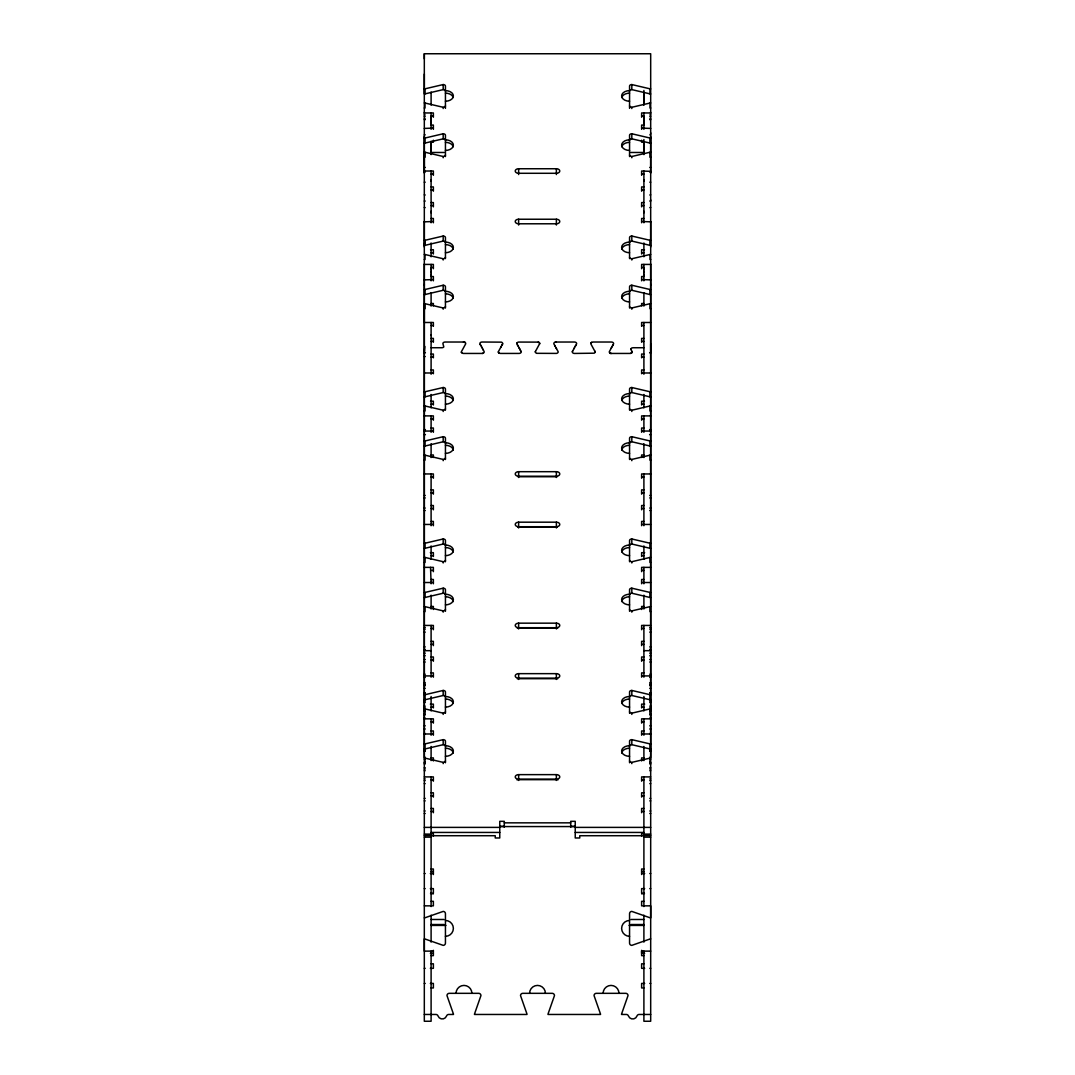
<?xml version="1.0" encoding="UTF-8"?>
<svg xmlns="http://www.w3.org/2000/svg" width="1075" height="1075" viewBox="0 0 1075 1075"><rect width="100%" height="100%" fill="white"/><g stroke="black" fill="none" stroke-linecap="round" stroke-linejoin="round"><path stroke-width="1.5" d="M424.316 128.422L433.373 128.1M424.316 113.278L424.316 112.337M424.316 279.89L433.373 279.581M424.316 221.826L433.373 221.517M424.316 172.591L425.162 171.933M424.316 171.342L424.316 152.166A2.257 1.518 0 0 1 424.961 152.233L443.182 156.493A2.257 1.518 0 0 0 445.44 154.975M424.316 285.251L424.316 284.311M424.316 263.98L424.316 757.217L425.162 757.217M424.316 221.517L424.316 245.409A2.257 1.518 0 0 0 424.961 245.355L443.182 241.082A2.257 1.518 0 0 1 445.44 242.601M424.316 173.035L424.316 136.176M431.102 335.521L431.102 334.701M431.102 275.415L431.102 274.273M431.102 272.566L431.102 271.438M431.102 269.731L431.102 268.589M431.102 212.85L431.102 211.237M431.102 181.299L431.102 179.686M431.102 123.934L431.102 122.805M431.102 121.099L431.102 119.957M431.102 118.263L431.102 117.121M431.102 154.612L431.102 141.201M641.627 950.327L641.627 953.337L644.651 953.337M643.898 275.415L643.898 274.273M643.898 272.566L643.898 271.438M643.898 269.731L643.898 268.589M643.898 181.299L643.898 179.686M643.898 123.934L643.898 122.805M643.898 121.099L643.898 119.957M643.898 118.263L643.898 117.121M643.898 212.85L643.898 211.237M643.898 154.612L643.898 139.535M643.898 104.517L643.898 92.813M650.684 128.422L641.627 128.1M650.684 113.278L650.684 112.337M650.684 279.89L641.627 279.581M650.684 221.826L641.627 221.517M650.684 172.591L649.837 171.933M650.684 171.342L641.627 171.019L641.627 175.306M650.684 133.77L650.684 132.83M650.684 350.262L650.684 343.946M650.684 285.251L650.684 284.311M650.684 246.995L650.684 221.517M650.684 199.883L650.684 201.065L649.837 201.065M650.684 263.98L650.684 757.217L649.837 757.217M650.684 173.035L650.684 136.176M461.417 352.197A2.163 1.451 0 0 0 461.565 352.533L461.833 352.828A2.257 1.518 0 0 0 463.648 353.447L481.949 353.447A2.257 1.518 0 0 0 484.113 351.498L479.961 343.973A2.257 1.518 0 0 1 482.003 342.025L501.326 342.146A2.257 1.518 0 0 1 502.253 342.643L502.67 343.274A2.257 1.518 0 0 1 502.603 343.973L498.424 351.579A2.257 1.518 0 0 0 500.614 353.447L519.171 353.433A2.257 1.518 0 0 0 521.12 352.278L521.187 351.928M431.102 347.736L441.812 347.736A2.257 1.518 0 0 0 443.814 346.929L442.994 343.973A2.257 1.518 0 0 1 445.157 342.025L464.494 342.025M611.541 353.447A2.257 1.505 0 0 1 609.297 351.753L613.516 343.973A2.257 1.518 0 0 0 611.352 342.025L593.051 342.025A2.257 1.518 0 0 0 590.887 343.973L595.12 351.753A2.257 1.518 0 0 1 594.112 353.191L574.44 353.447A2.257 1.518 0 0 1 573.324 353.191L572.827 352.896A2.257 1.518 0 0 1 572.397 351.498L572.653 351.028M630.528 353.393A2.459 1.653 0 0 0 631.724 352.761L632.1 351.928A2.325 1.559 0 0 0 632.006 351.498L631.065 349.778A2.257 1.518 0 0 1 633.188 347.736L643.898 347.736M632.073 352.197L632.1 351.928A2.257 1.518 0 0 0 632.006 351.498M535.337 351.834A2.15 1.438 0 0 1 535.431 351.498L539.663 343.637A2.459 1.639 0 0 0 539.274 342.643A2.284 1.532 0 0 0 538.172 342.119L518.593 342.065A2.257 1.518 0 0 0 517.29 342.643L516.941 343.1A2.15 1.438 0 0 0 516.847 343.462M539.569 343.973L539.663 343.637A2.257 1.518 0 0 0 538.172 342.119M517.035 342.938L516.941 343.1A2.257 1.518 0 0 0 516.941 343.973L521.093 351.498M500.789 347.265L501.299 346.325M502.079 344.914L502.603 343.973M572.397 351.498L576.549 343.973A2.257 1.518 0 0 0 574.386 342.025L555.829 342.038A2.204 1.478 0 0 0 555.305 342.119M573.956 348.676L574.48 347.736M575.246 346.325L575.77 345.384M611.191 348.206L611.702 347.265M612.481 345.854L613.005 344.914M631.858 352.613L631.804 352.694A2.257 1.518 0 0 1 629.843 353.447L610.506 353.447M536.694 353.326L556.407 353.406A2.257 1.518 0 0 0 557.361 353.084L557.912 352.613A2.257 1.518 0 0 0 558.059 351.498L553.907 343.973A2.257 1.518 0 0 1 555.829 342.038L556.084 342.025M424.316 88.902A2.257 1.518 0 0 0 424.961 88.835L443.182 84.562A2.257 1.518 0 0 1 445.44 86.081L445.44 108.36M643.898 951.12L643.898 1021.25L650.684 1021.25L650.684 53.75L424.316 53.75L424.316 93.942A2.257 1.518 0 0 0 424.961 93.888L443.182 89.615A2.257 1.518 0 0 1 445.44 91.133M424.316 138.097A2.257 1.518 0 0 0 424.961 138.043L443.182 133.77A2.257 1.518 0 0 1 445.44 135.289L445.44 156.56M424.316 143.15A2.257 1.518 0 0 0 424.961 143.083L443.182 138.823A2.257 1.518 0 0 1 445.44 140.328M629.56 105.78A2.257 1.518 0 0 0 631.818 107.285L650.039 103.025A2.257 1.518 0 0 1 650.684 102.958M629.56 154.975A2.257 1.518 0 0 0 631.818 156.493L650.039 152.233A2.257 1.518 0 0 1 650.684 152.166M424.316 240.37A2.257 1.518 0 0 0 424.961 240.303L443.182 236.043A2.257 1.518 0 0 1 445.44 237.548L445.44 258.605M424.316 289.578A2.257 1.518 0 0 0 424.961 289.511L443.182 285.238A2.257 1.518 0 0 1 445.44 286.756L445.44 308.028M424.316 294.617A2.257 1.518 0 0 0 424.961 294.55L443.182 290.29A2.257 1.518 0 0 1 445.44 291.809M629.56 257.248A2.257 1.518 0 0 0 631.818 258.752L650.039 254.493A2.257 1.518 0 0 1 650.684 254.426M629.56 306.442A2.257 1.518 0 0 0 631.818 307.961L650.039 303.701A2.257 1.518 0 0 1 650.684 303.634M424.316 391.838A2.257 1.518 0 0 0 424.961 391.77L443.182 387.511A2.257 1.518 0 0 1 445.44 389.029L445.44 410.072M424.316 396.89A2.257 1.518 0 0 0 424.961 396.823L443.182 392.55A2.257 1.518 0 0 1 445.44 394.068M424.316 441.046A2.257 1.518 0 0 0 424.961 440.978L443.182 436.705A2.257 1.518 0 0 1 445.44 438.224L445.44 459.495M424.316 446.085A2.257 1.518 0 0 0 424.961 446.031L443.182 441.758A2.257 1.518 0 0 1 445.44 443.276M629.56 408.715A2.257 1.518 0 0 0 631.818 410.233L650.039 405.96A2.257 1.518 0 0 1 650.684 405.893M629.56 457.923A2.257 1.518 0 0 0 631.818 459.428L650.039 455.168A2.257 1.518 0 0 1 650.684 455.101M424.316 543.305A2.257 1.518 0 0 0 424.961 543.238L443.182 538.978A2.257 1.518 0 0 1 445.44 540.497L445.44 561.755M424.316 548.357A2.257 1.518 0 0 0 424.961 548.29L443.182 544.031A2.257 1.518 0 0 1 445.44 545.536M424.316 592.513A2.257 1.518 0 0 0 424.961 592.446L443.182 588.186A2.257 1.518 0 0 1 445.44 589.691L445.44 611.285M424.316 597.552A2.257 1.518 0 0 0 424.961 597.498L443.182 593.225A2.257 1.518 0 0 1 445.44 594.744M629.56 560.183A2.257 1.518 0 0 0 631.818 561.701L650.039 557.428A2.257 1.518 0 0 1 650.684 557.374M629.56 609.391A2.257 1.518 0 0 0 631.818 610.896L650.039 606.636A2.257 1.518 0 0 1 650.684 606.569M424.316 694.772A2.257 1.518 0 0 0 424.961 694.719L443.182 690.446A2.257 1.518 0 0 1 445.44 691.964L445.44 713.236M424.316 699.825A2.257 1.518 0 0 0 424.961 699.758L443.182 695.498A2.257 1.518 0 0 1 445.44 697.003M424.316 743.981A2.257 1.518 0 0 0 424.961 743.913L443.182 739.654A2.257 1.518 0 0 1 445.44 741.172L445.44 762.753M424.316 749.033A2.257 1.518 0 0 0 424.961 748.966L443.182 744.693A2.257 1.518 0 0 1 445.44 746.211M629.56 711.65A2.257 1.518 0 0 0 631.818 713.168L650.039 708.895A2.257 1.518 0 0 1 650.684 708.842M629.56 760.858A2.257 1.518 0 0 0 631.818 762.377L650.039 758.103A2.257 1.518 0 0 1 650.684 758.036M424.88 112.956L433.373 112.956L433.373 117.242M650.12 112.956L641.627 112.956L641.627 117.242M424.316 114.971L425.162 114.971M649.837 114.971L650.684 114.971M431.102 115.992L433.373 115.992M641.627 115.992L643.898 115.992M424.316 116.651L425.162 116.651M649.837 116.651L650.684 116.651M424.316 118.814L425.162 118.814M649.837 118.814L650.684 118.814M424.316 119.688L425.162 119.688M649.837 119.688L650.684 119.688M431.102 125.076L433.373 125.076L433.373 129.363M643.898 125.076L641.627 125.076L641.627 129.363M424.316 134.832L425.162 134.832M649.837 134.832L650.684 134.832M424.316 137.667L425.162 137.667M649.837 137.667L650.684 137.667M424.316 137.869L425.162 137.869M649.837 137.869L650.684 137.869M431.102 152.475L444.405 152.475M630.595 152.475L643.898 152.475M424.316 167.404L425.162 167.404M649.837 167.404L650.684 167.404M518.634 168.748L556.366 168.748A3.4 2.271 0 0 1 559.766 171.019A3.4 2.271 0 0 1 556.366 173.29L518.634 173.29A3.4 2.271 0 0 1 515.234 171.019A3.4 2.271 0 0 1 518.634 168.748L518.634 174.553M424.316 171.019L433.373 171.019L433.373 175.306M431.102 174.056L433.373 174.056M641.627 174.056L643.898 174.056M424.316 182.199L425.162 182.199M649.837 182.199L650.684 182.199M431.102 186.929L433.373 186.929L433.373 191.216M643.898 186.929L641.627 186.929L641.627 191.216M431.102 189.953L433.373 189.953M641.627 189.953L643.898 189.953M425.162 195.005L424.316 194.844M649.837 195.005L650.684 194.844M424.316 201.065L425.162 201.065M431.102 202.584L433.373 202.57L433.373 206.87M643.75 202.57L641.627 202.57L641.627 206.87M431.102 205.607L433.373 205.607M641.627 205.607L643.898 205.607M425.162 207.623L424.316 207.462M649.837 207.623L650.684 207.462M431.102 218.48L433.373 218.48L433.373 222.767M643.898 218.48L641.627 218.48L641.627 222.767M518.634 219.233L556.366 219.233A3.4 2.271 0 0 1 559.766 221.517A3.4 2.271 0 0 1 556.366 223.788L518.634 223.788A3.4 2.271 0 0 1 515.234 221.517A3.4 2.271 0 0 1 518.634 219.233L518.634 225.038M424.88 242.278L424.316 243.971M430.537 249.736L433.373 249.736L433.373 254.022M644.462 249.736L641.627 249.736L641.627 254.022M431.102 252.759L433.373 252.759M641.627 252.759L643.898 252.759M424.316 264.423L433.373 264.423L433.373 268.723M650.684 264.423L641.627 264.423L641.627 268.723M431.102 267.46L433.373 267.46M641.627 267.46L643.898 267.46M431.102 276.544L433.373 276.544L433.373 280.83M643.898 276.544L641.627 276.544L641.627 280.83M431.102 303.499L433.373 303.499L433.373 305.784M643.898 303.499L641.627 303.499L641.627 305.784M650.684 322.487L641.627 322.487L641.627 326.276M431.102 325.523L433.373 325.523M641.627 325.523L643.898 325.523M431.102 338.397L433.373 338.397L433.373 342.186M643.898 338.397L641.627 338.397L641.627 342.186M431.102 341.42L433.373 341.42M643.75 341.42L641.627 341.42M424.88 346.472L424.316 352.788L425.404 352.788M649.596 352.788L650.684 352.788L650.684 350.813M431.102 354.051L433.373 354.051L433.373 357.827M643.898 354.051L641.627 354.051L641.627 357.827M424.316 356.564L425.162 356.564M431.102 357.075L433.373 357.075M641.627 357.075L643.898 357.075M431.102 369.948L433.373 369.948L433.373 373.737M643.898 369.948L641.627 369.948L641.627 373.737M424.88 372.985L433.373 372.985M641.627 372.985L650.684 372.985M430.537 401.203L433.373 401.203L433.373 404.993M644.462 401.203L641.627 401.203L641.627 404.993M431.102 404.227L433.373 404.227M641.627 404.227L643.898 404.227M424.316 415.891L433.373 415.891L433.373 420.191M650.684 415.891L641.627 415.891L641.627 420.191M431.102 418.928L433.373 418.928M641.627 418.928L643.898 418.928M431.102 428.011L433.373 428.011L433.373 432.311M643.898 428.011L641.627 428.011L641.627 432.311M424.316 429.61L425.404 429.61M649.596 429.61L650.684 429.61M424.316 431.048L433.373 431.048M641.627 431.048L650.684 431.048M424.316 434.649L425.404 434.649M649.596 434.649L650.684 434.649M431.102 454.98L433.373 454.98L433.373 457.493M643.898 454.98L641.627 454.98L641.627 457.493M518.634 471.683L556.366 471.683A3.4 2.271 0 0 1 559.766 473.954A3.4 2.271 0 0 1 556.366 476.238L518.634 476.238A3.4 2.271 0 0 1 515.247 473.954A3.4 2.271 0 0 1 518.634 471.683L518.634 477.488M424.316 473.954L433.373 473.954L433.373 478.254M650.684 473.954L641.627 473.954L641.627 478.254M431.102 476.991L433.373 476.991M641.627 476.991L643.898 476.991M431.102 489.864L433.373 489.864L433.373 494.151M643.898 489.864L641.627 489.864L641.627 494.151M431.102 492.887L433.373 492.887M641.627 492.887L643.898 492.887M424.316 495.414L425.162 495.414M649.837 495.414L650.684 495.414M424.316 497.94L425.162 497.94M649.837 497.94L650.684 497.94M431.102 505.519L433.373 505.519L433.373 509.805M643.898 505.519L641.627 505.519L641.627 509.805M424.316 508.045L425.162 508.045M649.837 508.045L650.684 508.045M431.102 508.542L433.373 508.542M641.627 508.542L643.898 508.542M424.316 510.558L425.162 510.558M649.837 510.558L650.684 510.558M431.102 521.415L433.373 521.415L433.373 525.715M643.898 521.415L641.627 521.415L641.627 525.715M518.634 522.181L556.366 522.181A3.4 2.271 0 0 1 559.766 524.452A3.4 2.271 0 0 1 556.366 526.723L518.634 526.723A3.4 2.271 0 0 1 515.247 524.452A3.4 2.271 0 0 1 518.634 522.181L518.634 527.986M424.316 524.452L433.373 524.452M641.627 524.452L650.684 524.452M430.349 552.671L433.373 552.671L433.373 556.46M644.651 552.671L641.627 552.671L641.627 556.46M431.102 555.708L433.373 555.708M641.627 555.708L643.898 555.708M424.316 567.372L433.373 567.372L433.373 571.658M650.684 567.372L641.627 567.372L641.627 571.658M430.537 567.372L431.102 583.779M431.102 570.395L433.373 570.395M641.627 570.395L643.898 570.395M431.102 579.479L433.373 579.479L433.373 583.779M643.898 579.479L641.627 579.479L641.627 583.779M424.316 582.516L433.373 582.516M641.627 582.516L650.684 582.516M431.102 606.448L433.373 606.448L433.373 609.471M643.898 606.448L641.627 606.448L641.627 609.471M518.634 623.164L556.366 623.164A3.4 2.271 0 0 1 559.766 625.435A3.4 2.271 0 0 1 556.366 627.706L518.634 627.706A3.4 2.271 0 0 1 515.247 625.435A3.4 2.271 0 0 1 518.634 623.164L518.634 628.969M424.316 625.435L433.373 625.435L433.373 629.722M650.684 625.435L641.627 625.435L641.627 629.722M424.316 627.451L425.162 627.451M649.837 627.451L650.684 627.451M431.102 628.458L433.373 628.458M641.627 628.458L643.898 628.458M424.316 629.13L425.162 629.13M649.837 629.13L650.684 629.13M424.316 632.154L425.162 632.154M649.837 632.154L650.684 632.154M431.102 641.332L433.373 641.332L433.373 645.632M643.898 641.332L641.627 641.332L641.627 645.632M431.102 644.368L433.373 644.368M641.627 644.368L643.898 644.368M424.316 646.881L425.162 646.881M649.837 646.881L650.684 646.881M424.316 649.407L425.162 649.407M649.837 649.407L650.684 649.407M424.316 650.671L431.102 650.671M643.898 650.671L650.684 650.671M424.316 653.197L425.162 653.197M649.837 653.197L650.684 653.197M424.316 655.723L425.162 655.723M649.837 655.723L650.684 655.723M431.102 656.986L433.373 656.986L433.373 661.273M643.898 656.986L641.627 656.986L641.627 661.273M424.316 659.513L425.162 659.513M649.837 659.513L650.684 659.513M431.102 660.01L433.373 660.01M641.627 660.01L643.898 660.01M424.316 662.039L425.162 662.039M649.837 662.039L650.684 662.039M431.102 672.896L433.373 672.896L433.373 677.183M643.898 672.896L641.627 672.896L641.627 677.183M518.634 673.649L556.366 673.649A3.4 2.271 0 0 1 559.766 675.92A3.4 2.271 0 0 1 556.366 678.191L518.634 678.191A3.4 2.271 0 0 1 515.247 675.92A3.4 2.271 0 0 1 518.634 673.649L518.634 679.454M424.316 674.227L425.162 674.24M649.837 674.24L650.684 674.227M424.316 675.92L433.373 675.92M641.627 675.92L650.684 675.92M424.316 677.425L425.162 677.425M649.837 677.425L650.684 677.425M424.316 682.652L425.162 682.652M649.837 682.652L650.684 682.652M424.316 683.996L425.162 683.996M649.837 683.996L650.684 683.996M424.316 685.138L425.162 685.138M649.837 685.138L650.684 685.138M424.316 685.675L425.162 685.675M649.837 685.675L650.684 685.675M424.316 688.336L425.162 688.336M649.837 688.336L650.684 688.336M424.316 692.837L425.162 692.837M649.837 692.837L650.684 692.837M424.316 693.012L425.162 693.012M649.837 693.012L650.684 693.012M424.316 699.435L425.162 699.435M649.837 699.435L650.684 699.435M424.316 701.115L425.162 701.115M649.837 701.115L650.684 701.115M424.316 702.459L425.162 702.459M649.837 702.459L650.684 702.459M430.349 704.138L433.373 704.138L433.373 707.928M644.651 704.138L641.627 704.138L641.627 707.928M424.316 706.154L425.162 706.154M649.837 706.154L650.684 706.154M431.102 707.175L433.373 707.175M641.627 707.175L643.898 707.175M424.316 707.847L425.162 707.847M649.837 707.847L650.684 707.847M424.316 710.199L425.162 710.199M649.837 710.199L650.684 710.199M424.316 710.373L425.162 710.373M649.837 710.373L650.684 710.373M424.316 710.871L425.162 710.871M649.837 710.871L650.684 710.871M424.316 714.875L425.162 714.875M649.837 714.875L650.684 714.875M424.316 718.073L425.162 718.073M649.837 718.073L650.684 718.073M424.316 718.839L433.373 718.839L433.373 723.126M650.684 718.839L641.627 718.839L641.627 723.126M431.102 721.863L433.373 721.863M641.627 721.863L643.898 721.863M424.316 725.786L425.162 725.786M649.837 725.786L650.684 725.786M424.316 728.984L425.162 728.984M649.837 728.984L650.684 728.984M431.102 730.96L433.373 730.96L433.373 735.246M643.898 730.96L641.627 730.96L641.627 735.246M424.316 733.499L425.162 733.499M649.837 733.499L650.684 733.499M424.316 733.647L425.162 733.661M649.837 733.647L650.684 733.661M424.316 733.983L433.373 733.983M641.627 733.983L650.684 733.983M424.316 750.861L425.162 750.861M649.837 750.861L650.684 750.861M424.316 751.022L425.162 751.022M649.837 751.022L650.684 751.022M431.102 757.915L433.373 757.915L433.373 760.939M643.898 757.915L641.627 757.915L641.627 760.939M424.316 759.259L425.162 759.259M649.837 759.259L650.684 759.259M424.316 762.296L425.162 762.296M649.837 762.296L650.684 762.296M424.316 763.976L425.162 763.976M649.837 763.976L650.684 763.976M424.316 767.671L425.162 767.671M649.837 767.671L650.684 767.671M424.316 769.015L425.162 769.015M649.837 769.015L650.684 769.015M424.316 770.708L425.162 770.708M649.837 770.708L650.684 770.708M518.634 774.632L556.366 774.632A3.4 2.271 0 0 1 559.766 776.902A3.4 2.271 0 0 1 556.366 779.173L518.634 779.173A3.4 2.271 0 0 1 515.247 776.902A3.4 2.271 0 0 1 518.634 774.632L518.634 780.437M424.316 776.902L433.373 776.902L433.373 781.189M650.684 776.902L641.627 776.902L641.627 781.189M424.316 778.918L425.162 778.918M649.837 778.918L650.684 778.918M431.102 779.926L433.373 779.926M641.627 779.926L643.898 779.926M424.316 780.598L425.162 780.598M649.837 780.598L650.684 780.598M424.316 783.635L425.162 783.635M649.837 783.635L650.684 783.635M431.102 792.799L433.373 792.799L433.373 797.099M643.898 792.799L641.627 792.799L641.627 797.099M431.102 795.836L433.373 795.836M641.627 795.836L643.898 795.836M424.316 798.362L425.162 798.362M649.837 798.362L650.684 798.362M424.316 800.875L425.162 800.875M649.837 800.875L650.684 800.875M431.102 808.454L433.373 808.454L433.373 812.74M643.898 808.454L641.627 808.454L641.627 812.74M424.316 810.98L425.162 810.98M649.837 810.98L650.684 810.98M431.102 811.491L433.373 811.491M641.627 811.491L643.898 811.491M424.316 813.506L425.162 813.506M649.837 813.506L650.684 813.506M504.296 822.845L570.704 822.845M499.768 826.379L504.296 826.379M570.704 826.379L575.232 826.379M499.768 826.567L575.232 826.567M424.316 827.387L499.768 827.387M575.232 827.387L650.684 827.387M431.102 832.44L499.768 832.44M575.232 832.44L643.898 832.44M431.102 833.649L433.373 833.649L433.373 836.175M643.898 833.649L641.627 833.649L641.627 836.175M424.316 834.119L431.102 834.119M643.898 834.119L650.684 834.119M424.316 835.557L431.102 835.557M643.898 835.557L650.684 835.557M431.102 835.718L495.239 835.718L495.239 837.976L499.768 837.976L499.768 821.327L504.296 821.327L504.296 827.266M643.898 835.718L579.761 835.718L579.761 837.976L575.232 837.976L575.232 821.327L570.704 821.327L570.704 827.266M424.316 837.143L431.102 837.143M643.898 837.143L650.684 837.143M431.102 869.003L433.373 869.003L433.373 874.539M643.898 869.003L641.627 869.003L641.627 874.539M431.102 871.516L433.373 871.516M641.627 871.516L643.898 871.516M424.316 873.532L425.162 873.532M430.349 873.532L433.373 873.532M641.627 873.532L644.651 873.532M649.837 873.532L650.684 873.532M424.316 888.622L425.162 888.622M430.349 888.622L433.373 888.622L433.373 893.15L431.102 893.15M644.651 888.622L641.627 888.622L641.627 893.15L643.898 893.15M649.837 888.622L650.684 888.622M430.537 893.486L433.373 893.863M644.462 893.486L641.627 893.863M431.102 901.32L433.373 901.32L433.373 905.849L424.316 905.849M643.898 901.32L641.627 901.32L641.627 905.849L650.684 905.849L650.684 917.875A2.257 2.257 0 0 1 650.039 917.781L631.818 911.412A2.257 2.257 0 0 0 629.56 913.669L629.56 943.098A2.257 2.257 0 0 0 631.818 945.368L650.039 938.986A2.257 2.257 0 0 1 650.684 938.892M431.102 919.488L443.988 919.488M631.025 919.488L643.898 919.488M431.102 924.527L443.988 924.527M631.025 924.527L643.898 924.527M431.102 925.427L445.91 925.427M629.09 925.427L643.898 925.427M433.373 951.12L424.316 951.12L424.316 938.892A2.257 2.257 0 0 1 424.961 938.986L443.182 945.368A2.257 2.257 0 0 0 445.44 943.098L445.44 913.669A2.257 2.257 0 0 0 443.182 911.412L424.961 917.781A2.257 2.257 0 0 1 424.316 917.875M650.684 951.12L641.627 951.12L641.627 955.648L643.898 955.648M430.349 953.337L433.373 953.337M431.102 955.648L433.373 955.648L433.373 950.327M431.102 963.805L433.373 963.805L433.373 968.333L430.349 968.333M643.898 963.805L641.627 963.805L641.627 968.333L644.651 968.333M424.316 968.333L425.162 968.333M649.837 968.333L650.684 968.333M424.316 983.423L425.162 983.423M430.349 983.423L433.373 983.423L433.373 987.952L431.102 987.952M644.651 983.423L641.627 983.423L641.627 987.952L643.898 987.952M649.837 983.423L650.684 983.423M424.316 1014.464L435.886 1014.464A2.257 2.257 0 0 1 438.022 1015.969A4.528 4.528 0 0 0 446.555 1015.969A2.257 2.257 0 0 1 448.692 1014.464L453.462 1014.464A2.257 2.257 0 0 0 453.368 1013.806L446.985 995.598A2.257 2.257 0 0 1 449.256 993.327L478.684 993.327A2.257 2.257 0 0 1 480.942 995.598L474.572 1013.806A2.257 2.257 0 0 0 474.478 1014.464L526.992 1014.464A2.257 2.257 0 0 0 526.898 1013.806L520.528 995.598A2.257 2.257 0 0 1 522.786 993.327L552.214 993.327A2.257 2.257 0 0 1 554.472 995.598L548.102 1013.806A2.257 2.257 0 0 0 548.008 1014.464L600.522 1014.464A2.257 2.257 0 0 0 600.428 1013.806L594.058 995.598A2.257 2.257 0 0 1 596.316 993.327L625.744 993.327A2.257 2.257 0 0 1 628.015 995.598L621.632 1013.806A2.257 2.257 0 0 0 621.538 1014.464L626.308 1014.464A2.257 2.257 0 0 1 628.445 1015.969A4.528 4.528 0 0 0 636.991 1015.969A2.257 2.257 0 0 1 639.114 1014.464L650.684 1014.464M629.56 108.36L629.56 86.081A2.257 1.518 0 0 1 631.818 84.562L650.039 88.835A2.257 1.518 0 0 0 650.684 88.902M629.56 91.133A2.257 1.518 0 0 1 631.818 89.615L650.039 93.888A2.257 1.518 0 0 0 650.684 93.942M629.56 156.56L629.56 135.289A2.257 1.518 0 0 1 631.818 133.77L650.039 138.043A2.257 1.518 0 0 0 650.684 138.097M629.56 140.328A2.257 1.518 0 0 1 631.818 138.823L650.039 143.083A2.257 1.518 0 0 0 650.684 143.15M424.316 102.958A2.257 1.518 0 0 1 424.961 103.025L443.182 107.285A2.257 1.518 0 0 0 445.44 105.78M629.56 258.605L629.56 237.548A2.257 1.518 0 0 1 631.818 236.043L650.039 240.303A2.257 1.518 0 0 0 650.684 240.37M629.56 242.601A2.257 1.518 0 0 1 631.818 241.082L650.039 245.355A2.257 1.518 0 0 0 650.684 245.409M629.56 308.028L629.56 286.756A2.257 1.518 0 0 1 631.818 285.238L650.039 289.511A2.257 1.518 0 0 0 650.684 289.578M629.56 291.809A2.257 1.518 0 0 1 631.818 290.29L650.039 294.55A2.257 1.518 0 0 0 650.684 294.617M424.316 254.426A2.257 1.518 0 0 1 424.961 254.493L443.182 258.752A2.257 1.518 0 0 0 445.44 257.248M433.373 326.276L433.373 322.487L424.316 322.487L424.316 303.634A2.257 1.518 0 0 1 424.961 303.701L443.182 307.961A2.257 1.518 0 0 0 445.44 306.442M629.56 410.072L629.56 389.029A2.257 1.518 0 0 1 631.818 387.511L650.039 391.77A2.257 1.518 0 0 0 650.684 391.838M629.56 394.068A2.257 1.518 0 0 1 631.818 392.55L650.039 396.823A2.257 1.518 0 0 0 650.684 396.89M629.56 459.495L629.56 438.224A2.257 1.518 0 0 1 631.818 436.705L650.039 440.978A2.257 1.518 0 0 0 650.684 441.046M629.56 443.276A2.257 1.518 0 0 1 631.818 441.758L650.039 446.031A2.257 1.518 0 0 0 650.684 446.085M424.316 405.893A2.257 1.518 0 0 1 424.961 405.96L443.182 410.233A2.257 1.518 0 0 0 445.44 408.715M424.316 455.101A2.257 1.518 0 0 1 424.961 455.168L443.182 459.428A2.257 1.518 0 0 0 445.44 457.923M629.56 561.755L629.56 540.497A2.257 1.518 0 0 1 631.818 538.978L650.039 543.238A2.257 1.518 0 0 0 650.684 543.305M629.56 545.536A2.257 1.518 0 0 1 631.818 544.031L650.039 548.29A2.257 1.518 0 0 0 650.684 548.357M629.56 611.285L629.56 589.691A2.257 1.518 0 0 1 631.818 588.186L650.039 592.446A2.257 1.518 0 0 0 650.684 592.513M629.56 594.744A2.257 1.518 0 0 1 631.818 593.225L650.039 597.498A2.257 1.518 0 0 0 650.684 597.552M424.316 557.374A2.257 1.518 0 0 1 424.961 557.428L443.182 561.701A2.257 1.518 0 0 0 445.44 560.183M424.316 606.569A2.257 1.518 0 0 1 424.961 606.636L443.182 610.896A2.257 1.518 0 0 0 445.44 609.391M629.56 713.236L629.56 691.964A2.257 1.518 0 0 1 631.818 690.446L650.039 694.719A2.257 1.518 0 0 0 650.684 694.772M629.56 697.003A2.257 1.518 0 0 1 631.818 695.498L650.039 699.758A2.257 1.518 0 0 0 650.684 699.825M629.56 762.753L629.56 741.172A2.257 1.518 0 0 1 631.818 739.654L650.039 743.913A2.257 1.518 0 0 0 650.684 743.981M629.56 746.211A2.257 1.518 0 0 1 631.818 744.693L650.039 748.966A2.257 1.518 0 0 0 650.684 749.033M424.316 708.842A2.257 1.518 0 0 1 424.961 708.895L443.182 713.168A2.257 1.518 0 0 0 445.44 711.65M424.316 758.036A2.257 1.518 0 0 1 424.961 758.103L443.182 762.377A2.257 1.518 0 0 0 445.44 760.858M499.378 353.191L499.257 353.137A2.204 1.478 0 0 1 498.8 352.828L498.733 352.761A2.177 1.451 0 0 1 498.37 351.847M610.452 353.42L610.479 353.433A6.007 4.018 0 0 1 609.955 353.017L609.794 352.896M464.521 342.038L464.548 342.052A6.007 4.018 0 0 1 465.045 342.455L465.354 342.71M536.035 353.03L535.578 352.613A2.257 1.518 0 0 1 535.431 351.498M461.565 352.533L461.632 352.613A2.257 1.518 0 0 1 461.417 351.659L465.623 343.973A2.257 1.518 0 0 0 463.459 342.025M594.771 351.028L595.12 351.753M555.211 346.325L554.687 345.384M556.501 348.676L555.99 347.736M517.975 345.854L517.451 344.914M519.789 349.147L518.755 347.265M520.569 350.558L520.045 349.617M480.74 345.384L480.229 344.443M482.043 347.736L481.519 346.795M483.333 350.087L482.823 349.147M650.039 88.835L650.039 93.888M650.039 103.025L650.039 108.064A2.257 1.518 0 0 1 650.684 108.011M650.039 138.043L650.039 143.083M650.039 152.233L650.039 157.273A2.257 1.518 0 0 1 650.684 157.205M650.039 240.303L650.039 245.355M650.039 254.493L650.039 259.545A2.257 1.518 0 0 1 650.684 259.478M650.039 289.511L650.039 294.55M650.039 303.701L650.039 308.74A2.257 1.518 0 0 1 650.684 308.686M650.039 391.77L650.039 396.823M650.039 405.96L650.039 411.013A2.257 1.518 0 0 1 650.684 410.946M650.039 440.978L650.039 446.031M650.039 455.168L650.039 460.208A2.257 1.518 0 0 1 650.684 460.154M650.039 543.238L650.039 548.29M650.039 557.428L650.039 562.48A2.257 1.518 0 0 1 650.684 562.413M650.039 592.446L650.039 597.498M650.039 606.636L650.039 611.688A2.257 1.518 0 0 1 650.684 611.621M650.039 694.719L650.039 699.758M650.039 708.895L650.039 713.948A2.257 1.518 0 0 1 650.684 713.881M650.039 743.913L650.039 748.966M650.039 758.103L650.039 763.156A2.257 1.518 0 0 1 650.684 763.089M643.898 90.434L643.898 105.162M643.898 112.956L643.898 129.363M643.898 153.228L643.898 142.196L641.627 142.196L641.627 140.22M643.898 171.019L643.898 222.767M643.898 242.99L643.898 256.791M643.898 264.423L643.898 280.83M643.898 292.682L643.898 306.079M643.898 322.487L643.898 374.248M643.898 394.458L643.898 407.868M643.898 415.891L643.898 432.311M643.898 443.706L643.898 457.547M643.898 473.954L643.898 525.715M643.898 545.925L643.898 559.336M643.898 567.372L643.898 583.779M643.898 595.174L643.898 609.014M643.898 625.435L643.898 677.183M643.898 696.533L643.898 710.924M643.898 718.839L643.898 735.246M643.898 746.453L643.898 760.589M643.898 776.902L643.898 906.561M643.898 915.174L643.898 942.13M631.818 84.562L631.818 89.615M631.818 107.285L631.818 108.548M631.818 133.77L631.818 138.823M631.818 156.493L631.818 157.756M631.818 236.043L631.818 241.082M631.818 258.752L631.818 260.016M631.818 285.238L631.818 290.29M631.818 307.961L631.818 309.224M631.818 387.511L631.818 392.55M631.818 410.233L631.818 411.497M631.818 436.705L631.818 441.758M631.818 459.428L631.818 460.691M631.818 538.978L631.818 544.031M631.818 561.701L631.818 562.964M631.818 588.186L631.818 593.225M631.818 610.896L631.818 612.159M631.818 690.446L631.818 695.498M631.818 713.168L631.818 714.432M631.818 739.654L631.818 744.693M631.818 762.377L631.818 763.64M556.366 168.748L556.366 174.553M556.366 219.233L556.366 225.038M556.366 471.683L556.366 477.488M556.366 522.181L556.366 527.986M556.366 623.164L556.366 628.969M556.366 673.649L556.366 679.454M556.366 774.632L556.366 780.437M443.182 84.562L443.182 89.615M443.182 107.285L443.182 108.548M443.182 133.77L443.182 138.823M443.182 156.493L443.182 157.756M443.182 236.043L443.182 241.082M443.182 258.752L443.182 260.016M443.182 285.238L443.182 290.29M443.182 307.961L443.182 309.224M443.182 387.511L443.182 392.55M443.182 410.233L443.182 411.497M443.182 436.705L443.182 441.758M443.182 459.428L443.182 460.691M443.182 538.978L443.182 544.031M443.182 561.701L443.182 562.964M443.182 588.186L443.182 593.225M443.182 610.896L443.182 612.159M443.182 690.446L443.182 695.498M443.182 713.168L443.182 714.432M443.182 739.654L443.182 744.693M443.182 762.377L443.182 763.64M433.373 140.22L433.373 142.196L431.102 142.196L431.102 154.048M431.102 92.074L431.102 105.162M431.102 112.956L431.102 129.363M431.102 171.019L431.102 222.767M431.102 242.99L431.102 256.791M431.102 264.423L431.102 280.83M431.102 292.682L431.102 306.079M431.102 322.487L431.102 374.248M431.102 394.458L431.102 407.868M431.102 415.891L431.102 432.311M431.102 443.706L431.102 457.547M431.102 473.954L431.102 525.715M431.102 545.925L431.102 559.336M431.102 595.174L431.102 609.014M431.102 625.435L431.102 677.183M431.102 696.533L431.102 710.924M431.102 718.839L431.102 735.246M431.102 746.453L431.102 760.589M431.102 776.902L431.102 906.561M431.102 915.174L431.102 942.13M431.102 951.12L431.102 1021.25L424.316 1021.25L424.316 74.081M424.961 88.835L424.961 93.888M424.961 103.025L424.961 108.064A2.257 1.518 0 0 0 424.316 108.011M424.961 138.043L424.961 143.083M424.961 152.233L424.961 157.273A2.257 1.518 0 0 0 424.316 157.205M424.961 240.303L424.961 245.355M424.961 254.493L424.961 259.545A2.257 1.518 0 0 0 424.316 259.478M424.961 289.511L424.961 294.55M424.961 303.701L424.961 308.74A2.257 1.518 0 0 0 424.316 308.686M424.961 391.77L424.961 396.823M424.961 405.96L424.961 411.013A2.257 1.518 0 0 0 424.316 410.946M424.961 440.978L424.961 446.031M424.961 455.168L424.961 460.208A2.257 1.518 0 0 0 424.316 460.154M424.961 543.238L424.961 548.29M424.961 557.428L424.961 562.48A2.257 1.518 0 0 0 424.316 562.413M424.961 592.446L424.961 597.498M424.961 606.636L424.961 611.688A2.257 1.518 0 0 0 424.316 611.621M424.961 694.719L424.961 699.758M424.961 708.895L424.961 713.948A2.257 1.518 0 0 0 424.316 713.881M424.961 743.913L424.961 748.966M424.961 758.103L424.961 763.156A2.257 1.518 0 0 0 424.316 763.089M424.316 245.315L424.316 246.995M424.316 350.262L424.316 352.788M424.316 53.75L424.316 58.802M603.115 993.327A7.928 7.928 0 0 1 611.03 985.412A7.928 7.928 0 0 1 618.958 993.327M629.56 936.312A7.928 7.928 0 0 1 621.632 928.383A7.928 7.928 0 0 1 629.56 920.469M529.572 993.327A7.928 7.928 0 0 1 537.5 985.412A7.928 7.928 0 0 1 545.428 993.327M456.042 993.327A7.928 7.928 0 0 1 463.97 985.412A7.928 7.928 0 0 1 471.898 993.327M445.44 920.469A7.928 7.928 0 0 1 453.368 928.383A7.928 7.928 0 0 1 445.44 936.312M557.925 779.926A3.4 2.271 0 0 0 556.366 779.671L518.634 779.671A3.4 2.271 0 0 0 517.075 779.926M629.56 756.316A7.928 5.308 0 0 1 621.632 751.008A7.928 5.308 0 0 1 629.56 745.714M445.44 745.714A7.928 5.308 0 0 1 453.368 751.008A7.928 5.308 0 0 1 445.44 756.316M445.44 696.506A7.928 5.308 0 0 1 453.368 701.814A7.928 5.308 0 0 1 445.44 707.108M629.56 707.108A7.928 5.308 0 0 1 621.632 701.814A7.928 5.308 0 0 1 629.56 696.506M621.659 753.064A7.928 5.308 0 0 1 629.56 748.227M621.767 703.373A7.928 5.308 0 0 1 629.56 699.032M445.44 748.227A7.928 5.308 0 0 1 453.341 753.064M445.44 699.032A7.928 5.308 0 0 1 453.233 703.373M517.384 678.849A3.4 2.271 0 0 1 518.634 678.688L556.366 678.688A3.4 2.271 0 0 1 557.616 678.849M557.616 628.364A3.4 2.271 0 0 0 556.366 628.203L518.634 628.203A3.4 2.271 0 0 0 517.384 628.364M629.56 604.849A7.928 5.308 0 0 1 621.632 599.541A7.928 5.308 0 0 1 629.56 594.247M445.44 594.247A7.928 5.308 0 0 1 453.368 599.541A7.928 5.308 0 0 1 445.44 604.849M445.44 545.038A7.928 5.308 0 0 1 453.368 550.333A7.928 5.308 0 0 1 445.44 555.641M629.56 555.641A7.928 5.308 0 0 1 621.632 550.333A7.928 5.308 0 0 1 629.56 545.038M621.659 601.583A7.928 5.308 0 0 1 629.56 596.759M621.767 551.892A7.928 5.308 0 0 1 629.56 547.565M445.44 596.759A7.928 5.308 0 0 1 453.341 601.583M445.44 547.565A7.928 5.308 0 0 1 453.233 551.892M629.56 453.368A7.928 5.308 0 0 1 621.632 448.073A7.928 5.308 0 0 1 629.56 442.766M445.44 442.766A7.928 5.308 0 0 1 453.368 448.073A7.928 5.308 0 0 1 445.44 453.368M445.44 393.571A7.928 5.308 0 0 1 453.368 398.865A7.928 5.308 0 0 1 445.44 404.173M629.56 404.173A7.928 5.308 0 0 1 621.632 398.865A7.928 5.308 0 0 1 629.56 393.571M621.659 450.116A7.928 5.308 0 0 1 629.56 445.292M621.767 400.424A7.928 5.308 0 0 1 629.56 396.084M445.44 445.292A7.928 5.308 0 0 1 453.341 450.116M445.44 396.084A7.928 5.308 0 0 1 453.233 400.424M517.707 527.314A3.4 2.271 0 0 1 518.634 527.22L556.366 527.22A3.4 2.271 0 0 1 557.293 527.314M556.984 476.776A3.4 2.271 0 0 0 556.366 476.736L518.634 476.736A3.4 2.271 0 0 0 518.016 476.776M630.931 349.429A2.11 1.411 0 0 1 630.931 349.147M630.985 348.878A2.163 1.438 0 0 1 631.186 348.542M590.887 343.1A2.15 1.438 0 0 1 591.572 342.401M483.199 353.191A2.405 1.613 0 0 1 482.299 353.433M629.56 150.433A7.928 5.308 0 0 1 621.632 145.138A7.928 5.308 0 0 1 629.56 139.831M445.44 139.831A7.928 5.308 0 0 1 453.368 145.138A7.928 5.308 0 0 1 445.44 150.433M445.44 90.623A7.928 5.308 0 0 1 453.368 95.93A7.928 5.308 0 0 1 445.44 101.225M629.56 101.225A7.928 5.308 0 0 1 621.632 95.93A7.928 5.308 0 0 1 629.56 90.623M621.767 146.697A7.928 5.308 0 0 1 629.56 142.357M621.767 97.489A7.928 5.308 0 0 1 629.56 93.149M445.44 142.357A7.928 5.308 0 0 1 453.233 146.697M445.44 93.149A7.928 5.308 0 0 1 453.233 97.489M629.56 301.9A7.928 5.308 0 0 1 621.632 296.606A7.928 5.308 0 0 1 629.56 291.298M445.44 291.298A7.928 5.308 0 0 1 453.368 296.606A7.928 5.308 0 0 1 445.44 301.9M445.44 242.103A7.928 5.308 0 0 1 453.368 247.398A7.928 5.308 0 0 1 445.44 252.706M629.56 252.706A7.928 5.308 0 0 1 621.632 247.398A7.928 5.308 0 0 1 629.56 242.103M621.767 298.165A7.928 5.308 0 0 1 629.56 293.824M621.767 248.957A7.928 5.308 0 0 1 629.56 244.616M445.44 293.824A7.928 5.308 0 0 1 453.233 298.165M445.44 244.616A7.928 5.308 0 0 1 453.233 248.957"/></g></svg>
